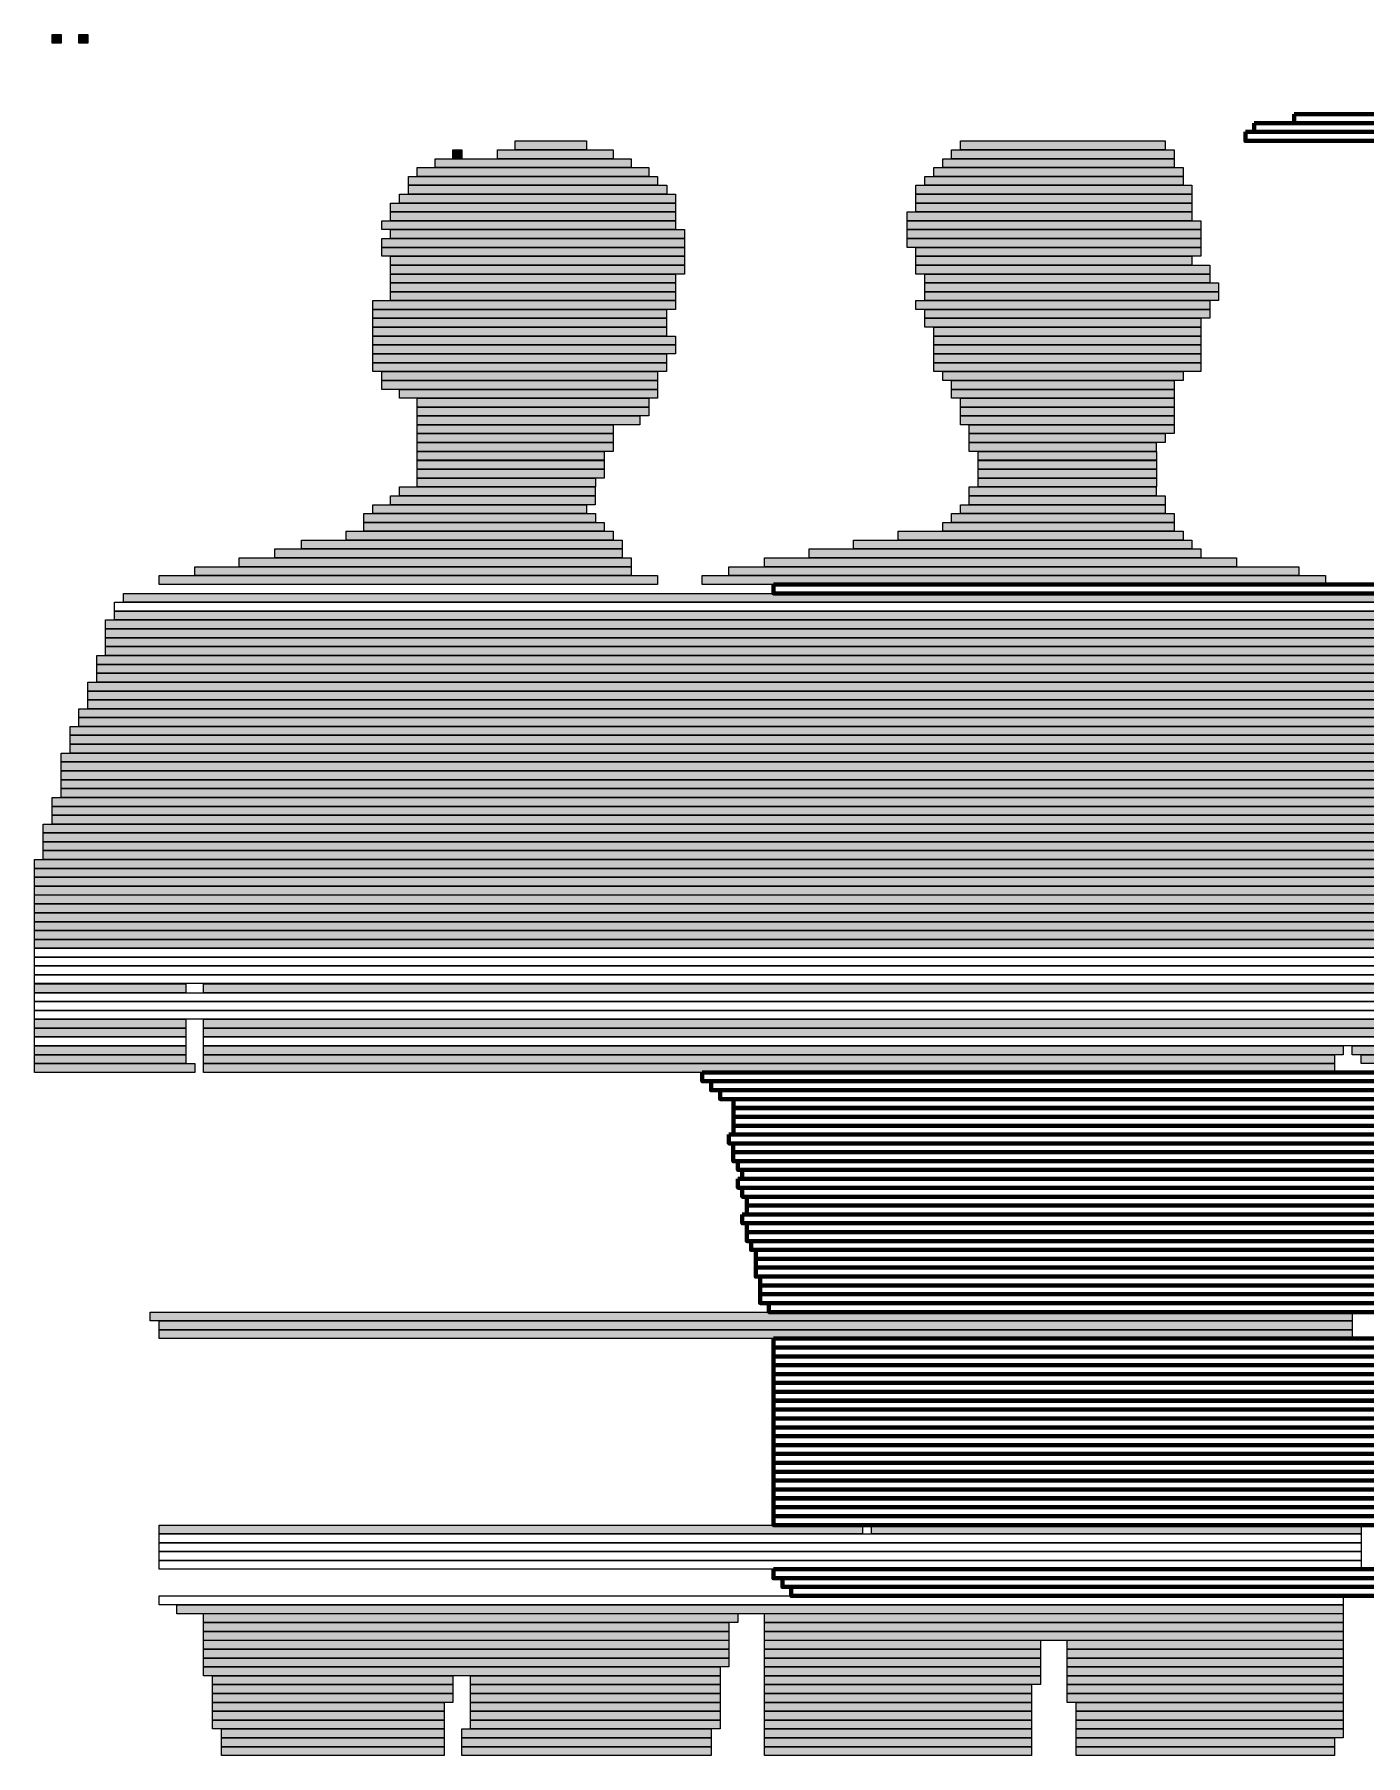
# Model space of a CAD drawing. Header units: millimetres. Extents: x 2 to 42044, y 4087 to 28530.
# Drawn here: x 5703 to 6645, y 8933 to 10150 of the extents above; entities that cross this region are included whole.
import ezdxf

# ---------------------------------------------------------------- set-up
doc = ezdxf.new("R2010")
doc.units = ezdxf.units.MM
doc.header["$LTSCALE"] = 50
for name, color, linetype in [('00_Wand_Bestand', 7, 'Continuous'), ('05_Linien_stark', 7, 'Continuous'), ('06_Linien_fein', 3, 'Continuous')]:
    doc.layers.add(name, color=color, linetype=linetype)

msp = doc.modelspace()

# ---------------------------------------------------------------- hatches: boundary and pattern name
at = {"layer": '00_Wand_Bestand'}
for points in [[(5716.1, 10149.7), (5722.4, 10149.7), (5722.4, 10143.5), (5716.1, 10143.5)], [(5735, 10149.7), (5741.3, 10149.7), (5741.3, 10143.5), (5735, 10143.5)], [(6043.4, 10074.5), (6093.8, 10074.5), (6093.8, 10068.2), (6043.4, 10068.2)], [(6358.1, 10074.5), (6502.9, 10074.5), (6502.9, 10068.2), (6358.1, 10068.2)], [(5986.7, 10061.9), (6125.3, 10061.9), (6125.3, 10055.7), (5986.7, 10055.7)], [(5999.3, 10068.2), (6005.6, 10068.2), (6005.6, 10061.9), (5999.3, 10061.9)], [(6030.8, 10068.2), (6112.7, 10068.2), (6112.7, 10061.9), (6030.8, 10061.9)], [(6345.6, 10061.9), (6509.2, 10061.9), (6509.2, 10055.7), (6345.6, 10055.7)], [(6351.9, 10068.2), (6509.2, 10068.2), (6509.2, 10061.9), (6351.9, 10061.9)], [(5967.9, 10049.4), (6144.1, 10049.4), (6144.1, 10043.1), (5967.9, 10043.1)], [(5974.2, 10055.7), (6137.8, 10055.7), (6137.8, 10049.4), (5974.2, 10049.4)], [(6333, 10049.4), (6515.5, 10049.4), (6515.5, 10043.1), (6333, 10043.1)], [(6339.3, 10055.7), (6515.5, 10055.7), (6515.5, 10049.4), (6339.3, 10049.4)], [(5961.6, 10036.9), (6156.7, 10036.9), (6156.7, 10030.6), (5961.6, 10030.6)], [(5967.9, 10043.1), (6150.5, 10043.1), (6150.5, 10036.9), (5967.9, 10036.9)], [(6326.7, 10043.1), (6521.8, 10043.1), (6521.8, 10036.9), (6326.7, 10036.9)], [(6326.7, 10036.9), (6521.8, 10036.9), (6521.8, 10030.6), (6326.7, 10030.6)], [(5955.3, 10030.6), (6156.7, 10030.6), (6156.7, 10024.3), (5955.3, 10024.3)], [(5955.3, 10024.3), (6156.7, 10024.3), (6156.7, 10018), (5955.3, 10018)], [(6320.4, 10024.3), (6521.8, 10024.3), (6521.8, 10018), (6320.4, 10018)], [(6326.7, 10030.6), (6521.8, 10030.6), (6521.8, 10024.3), (6326.7, 10024.3)], [(5949, 10018), (6156.7, 10018), (6156.7, 10011.8), (5949, 10011.8)], [(5955.3, 10011.8), (6163, 10011.8), (6163, 10005.5), (5955.3, 10005.5)], [(6320.4, 10018), (6528.1, 10018), (6528.1, 10011.8), (6320.4, 10011.8)], [(6320.4, 10011.8), (6528.1, 10011.8), (6528.1, 10005.5), (6320.4, 10005.5)], [(5949, 10005.5), (6163, 10005.5), (6163, 9999.2), (5949, 9999.2)], [(5949, 9999.2), (6163, 9999.2), (6163, 9993), (5949, 9993)], [(6320.4, 10005.5), (6528.1, 10005.5), (6528.1, 9999.2), (6320.4, 9999.2)], [(6326.7, 9999.2), (6528.1, 9999.2), (6528.1, 9993), (6326.7, 9993)], [(5955.3, 9993), (6163, 9993), (6163, 9986.7), (5955.3, 9986.7)], [(5955.3, 9986.7), (6163, 9986.7), (6163, 9980.4), (5955.3, 9980.4)], [(6326.7, 9993), (6521.8, 9993), (6521.8, 9986.7), (6326.7, 9986.7)], [(6326.7, 9986.7), (6534.4, 9986.7), (6534.4, 9980.4), (6326.7, 9980.4)], [(5955.3, 9980.4), (6156.7, 9980.4), (6156.7, 9974.2), (5955.3, 9974.2)], [(6333, 9980.4), (6534.4, 9980.4), (6534.4, 9974.2), (6333, 9974.2)], [(5955.3, 9974.2), (6156.7, 9974.2), (6156.7, 9967.9), (5955.3, 9967.9)], [(5955.3, 9967.9), (6156.7, 9967.9), (6156.7, 9961.6), (5955.3, 9961.6)], [(6333, 9974.2), (6540.7, 9974.2), (6540.7, 9967.9), (6333, 9967.9)], [(6333, 9967.9), (6540.7, 9967.9), (6540.7, 9961.6), (6333, 9961.6)], [(5942.7, 9961.6), (6156.7, 9961.6), (6156.7, 9955.4), (5942.7, 9955.4)], [(5942.7, 9955.4), (6150.4, 9955.4), (6150.4, 9949.1), (5942.7, 9949.1)], [(6326.7, 9961.6), (6534.4, 9961.6), (6534.4, 9955.4), (6326.7, 9955.4)], [(6333, 9955.4), (6534.4, 9955.4), (6534.4, 9949.1), (6333, 9949.1)], [(5942.7, 9949.1), (6150.4, 9949.1), (6150.4, 9942.8), (5942.7, 9942.8)], [(5942.7, 9942.8), (6150.4, 9942.8), (6150.4, 9936.5), (5942.7, 9936.5)], [(6333, 9949.1), (6528.1, 9949.1), (6528.1, 9942.8), (6333, 9942.8)], [(6339.3, 9942.8), (6528.1, 9942.8), (6528.1, 9936.5), (6339.3, 9936.5)], [(5942.7, 9936.5), (6156.7, 9936.5), (6156.7, 9930.3), (5942.7, 9930.3)], [(5942.7, 9930.3), (6156.7, 9930.3), (6156.7, 9924), (5942.7, 9924)], [(6339.3, 9936.5), (6528.1, 9936.5), (6528.1, 9930.3), (6339.3, 9930.3)], [(6339.3, 9930.3), (6528.1, 9930.3), (6528.1, 9924), (6339.3, 9924)], [(5942.7, 9924), (6150.4, 9924), (6150.4, 9917.7), (5942.7, 9917.7)], [(5942.7, 9917.7), (6150.4, 9917.7), (6150.4, 9911.5), (5942.7, 9911.5)], [(6339.3, 9924), (6528.1, 9924), (6528.1, 9917.7), (6339.3, 9917.7)], [(6339.3, 9917.7), (6528.1, 9917.7), (6528.1, 9911.5), (6339.3, 9911.5)], [(5949, 9911.5), (6144.1, 9911.5), (6144.1, 9905.2), (5949, 9905.2)], [(5949, 9905.2), (6144.1, 9905.2), (6144.1, 9898.9), (5949, 9898.9)], [(6345.6, 9911.5), (6515.5, 9911.5), (6515.5, 9905.2), (6345.6, 9905.2)], [(6351.9, 9905.2), (6509.2, 9905.2), (6509.2, 9898.9), (6351.9, 9898.9)], [(5961.6, 9898.9), (6144.1, 9898.9), (6144.1, 9892.7), (5961.6, 9892.7)], [(5974.2, 9892.6), (6137.8, 9892.6), (6137.8, 9886.3), (5974.2, 9886.3)], [(6351.9, 9898.9), (6509.2, 9898.9), (6509.2, 9892.7), (6351.9, 9892.7)], [(6358.1, 9892.6), (6509.2, 9892.6), (6509.2, 9886.3), (6358.1, 9886.3)], [(5974.2, 9886.4), (6137.8, 9886.4), (6137.8, 9880.1), (5974.2, 9880.1)], [(5974.2, 9880.1), (6131.6, 9880.1), (6131.6, 9873.8), (5974.2, 9873.8)], [(6358.1, 9886.4), (6509.2, 9886.4), (6509.2, 9880.1), (6358.1, 9880.1)], [(6358.1, 9880.1), (6509.2, 9880.1), (6509.2, 9873.8), (6358.1, 9873.8)], [(5974.2, 9873.8), (6112.7, 9873.8), (6112.7, 9867.6), (5974.2, 9867.6)], [(5974.2, 9867.6), (6112.7, 9867.6), (6112.7, 9861.3), (5974.2, 9861.3)], [(6364.4, 9873.8), (6509.2, 9873.8), (6509.2, 9867.6), (6364.4, 9867.6)], [(6364.4, 9867.6), (6502.9, 9867.6), (6502.9, 9861.3), (6364.4, 9861.3)], [(5974.2, 9861.3), (6112.7, 9861.3), (6112.7, 9855), (5974.2, 9855)], [(5974.2, 9855), (6106.4, 9855), (6106.4, 9848.8), (5974.2, 9848.8)], [(6364.4, 9861.3), (6496.6, 9861.3), (6496.6, 9855), (6364.4, 9855)], [(6370.7, 9855), (6496.7, 9855), (6496.7, 9848.8), (6370.7, 9848.8)], [(5974.2, 9848.7), (6106.4, 9848.7), (6106.4, 9842.5), (5974.2, 9842.5)], [(5974.2, 9842.5), (6106.4, 9842.5), (6106.4, 9836.2), (5974.2, 9836.2)], [(6370.7, 9848.7), (6496.7, 9848.7), (6496.7, 9842.5), (6370.7, 9842.5)], [(6370.7, 9842.5), (6496.7, 9842.5), (6496.7, 9836.2), (6370.7, 9836.2)], [(5961.6, 9829.9), (6100, 9829.9), (6100, 9823.7), (5961.6, 9823.7)], [(5974.2, 9836.2), (6100.1, 9836.2), (6100.1, 9829.9), (5974.2, 9829.9)], [(6364.4, 9829.9), (6496.6, 9829.9), (6496.6, 9823.7), (6364.4, 9823.7)], [(6370.7, 9836.2), (6496.7, 9836.2), (6496.7, 9829.9), (6370.7, 9829.9)], [(5942.7, 9817.4), (6093.8, 9817.4), (6093.8, 9811.1), (5942.7, 9811.1)], [(5955.3, 9823.7), (6100, 9823.7), (6100, 9817.4), (5955.3, 9817.4)], [(6358.1, 9817.4), (6502.9, 9817.4), (6502.9, 9811.1), (6358.1, 9811.1)], [(6364.4, 9823.7), (6502.9, 9823.7), (6502.9, 9817.4), (6364.4, 9817.4)], [(5936.4, 9811.1), (6100.1, 9811.1), (6100.1, 9804.9), (5936.4, 9804.9)], [(5936.4, 9804.9), (6106.4, 9804.9), (6106.4, 9798.6), (5936.4, 9798.6)], [(6345.6, 9804.9), (6509.2, 9804.9), (6509.2, 9798.6), (6345.6, 9798.6)], [(6351.9, 9811.1), (6509.2, 9811.1), (6509.2, 9804.9), (6351.9, 9804.9)], [(5892.3, 9792.3), (6119, 9792.3), (6119, 9786.1), (5892.3, 9786.1)], [(5923.8, 9798.6), (6112.6, 9798.6), (6112.6, 9792.3), (5923.8, 9792.3)], [(6282.6, 9792.3), (6521.8, 9792.3), (6521.8, 9786.1), (6282.6, 9786.1)], [(6314.1, 9798.6), (6515.5, 9798.6), (6515.5, 9792.3), (6314.1, 9792.3)], [(5848.3, 9779.8), (6125.3, 9779.8), (6125.3, 9773.5), (5848.3, 9773.5)], [(5873.4, 9786.1), (6118.9, 9786.1), (6118.9, 9779.8), (5873.4, 9779.8)], [(6219.7, 9779.8), (6553.3, 9779.8), (6553.3, 9773.5), (6219.7, 9773.5)], [(6251.2, 9786.1), (6528.1, 9786.1), (6528.1, 9779.8), (6251.2, 9779.8)], [(5816.8, 9773.5), (6125.3, 9773.5), (6125.3, 9767.3), (5816.8, 9767.3)], [(6194.5, 9773.5), (6597.3, 9773.5), (6597.3, 9767.3), (6194.5, 9767.3)], [(5791.6, 9767.3), (6144.1, 9767.3), (6144.1, 9761), (5791.6, 9761)], [(6175.6, 9767.3), (6616.2, 9767.3), (6616.2, 9761), (6175.6, 9761)], [(5766.5, 9754.7), (7189.1, 9754.7), (7189.1, 9748.4), (5766.5, 9748.4)], [(5753.8, 9735.9), (7195.4, 9735.9), (7195.4, 9729.6), (5753.8, 9729.6)], [(5760.1, 9742.2), (7195.4, 9742.2), (7195.4, 9735.9), (5760.1, 9735.9)], [(5753.8, 9729.6), (7195.4, 9729.6), (7195.4, 9723.4), (5753.8, 9723.4)], [(5753.8, 9723.4), (7201.6, 9723.4), (7201.6, 9717.1), (5753.8, 9717.1)], [(5747.6, 9710.8), (7201.7, 9710.8), (7201.7, 9704.5), (5747.6, 9704.5)], [(5753.8, 9717.1), (7201.6, 9717.1), (7201.6, 9710.8), (5753.8, 9710.8)], [(5747.6, 9704.5), (7201.7, 9704.5), (7201.7, 9698.3), (5747.6, 9698.3)], [(5747.6, 9698.3), (7201.7, 9698.3), (7201.7, 9692), (5747.6, 9692)], [(5741.2, 9692), (7201.7, 9692), (7201.7, 9685.7), (5741.2, 9685.7)], [(5741.2, 9685.7), (7201.7, 9685.7), (7201.7, 9679.5), (5741.2, 9679.5)], [(5735, 9673.2), (7208, 9673.2), (7208, 9667), (5735, 9667)], [(5741.2, 9679.5), (7208, 9679.5), (7208, 9673.2), (5741.2, 9673.2)], [(5728.7, 9660.6), (7214.3, 9660.6), (7214.3, 9654.4), (5728.7, 9654.4)], [(5735, 9666.9), (7214.3, 9666.9), (7214.3, 9660.6), (5735, 9660.6)], [(5728.7, 9654.4), (7214.3, 9654.4), (7214.3, 9648.1), (5728.7, 9648.1)], [(5728.7, 9648.1), (7214.3, 9648.1), (7214.3, 9641.8), (5728.7, 9641.8)], [(5722.4, 9641.8), (7214.2, 9641.8), (7214.2, 9635.6), (5722.4, 9635.6)], [(5722.4, 9635.6), (7214.2, 9635.6), (7214.2, 9629.3), (5722.4, 9629.3)], [(5722.4, 9629.3), (7214.2, 9629.3), (7214.2, 9623), (5722.4, 9623)], [(5722.4, 9623), (7214.2, 9623), (7214.2, 9616.8), (5722.4, 9616.8)], [(5716.1, 9610.5), (7220.5, 9610.5), (7220.5, 9604.2), (5716.1, 9604.2)], [(5722.4, 9616.8), (7214.2, 9616.8), (7214.2, 9610.5), (5722.4, 9610.5)], [(5716.1, 9604.2), (7220.5, 9604.2), (7220.5, 9598), (5716.1, 9598)], [(5716.1, 9598), (7220.5, 9598), (7220.5, 9591.7), (5716.1, 9591.7)], [(5709.8, 9591.7), (7226.8, 9591.7), (7226.8, 9585.4), (5709.8, 9585.4)], [(5709.8, 9585.4), (7226.8, 9585.4), (7226.8, 9579.2), (5709.8, 9579.2)], [(5709.8, 9579.2), (7226.8, 9579.2), (7226.8, 9572.9), (5709.8, 9572.9)], [(5703.5, 9566.6), (7233.2, 9566.6), (7233.2, 9560.3), (5703.5, 9560.3)], [(5709.8, 9572.9), (7233.1, 9572.9), (7233.1, 9566.6), (5709.8, 9566.6)], [(5703.5, 9560.3), (7233.2, 9560.3), (7233.2, 9554.1), (5703.5, 9554.1)], [(5703.5, 9554.1), (7239.4, 9554.1), (7239.4, 9547.8), (5703.5, 9547.8)], [(5703.5, 9547.8), (7239.4, 9547.8), (7239.4, 9541.5), (5703.5, 9541.5)], [(5703.5, 9541.6), (7239.4, 9541.6), (7239.4, 9535.3), (5703.5, 9535.3)], [(5703.5, 9535.3), (7245.7, 9535.3), (7245.7, 9529), (5703.5, 9529)], [(5703.5, 9529), (7239.4, 9529), (7239.4, 9522.7), (5703.5, 9522.7)], [(5703.5, 9522.7), (7239.4, 9522.7), (7239.4, 9516.4), (5703.5, 9516.4)], [(5703.5, 9516.4), (7239.4, 9516.4), (7239.4, 9510.2), (5703.5, 9510.2)], [(5703.5, 9510.2), (7239.4, 9510.2), (7239.4, 9503.9), (5703.5, 9503.9)], [(5703.5, 9478.8), (5810.5, 9478.8), (5810.5, 9472.5), (5703.5, 9472.5)], [(5823.1, 9478.8), (7101, 9478.8), (7101, 9472.5), (5823.1, 9472.5)], [(5703.5, 9453.7), (5810.5, 9453.7), (5810.5, 9447.5), (5703.5, 9447.5)], [(5823.1, 9453.7), (7094.7, 9453.7), (7094.7, 9447.5), (5823.1, 9447.5)], [(5703.5, 9447.5), (5810.5, 9447.5), (5810.5, 9441.2), (5703.5, 9441.2)], [(5823.1, 9447.5), (7094.7, 9447.5), (7094.7, 9441.2), (5823.1, 9441.2)], [(5703.5, 9434.9), (5810.5, 9434.9), (5810.5, 9428.7), (5703.5, 9428.7)], [(5703.5, 9428.7), (5810.5, 9428.7), (5810.5, 9422.4), (5703.5, 9422.4)], [(5823.1, 9434.9), (6628.8, 9434.9), (6628.8, 9428.7), (5823.1, 9428.7)], [(5823.1, 9428.7), (6622.6, 9428.7), (6622.6, 9422.4), (5823.1, 9422.4)], [(6635.1, 9434.9), (7239.4, 9434.9), (7239.4, 9428.7), (6635.1, 9428.7)], [(6641.4, 9428.7), (7233.1, 9428.7), (7233.1, 9422.4), (6641.4, 9422.4)], [(5703.5, 9422.4), (5816.8, 9422.4), (5816.8, 9416.1), (5703.5, 9416.1)], [(5823.1, 9422.4), (6622.6, 9422.4), (6622.6, 9416.1), (5823.1, 9416.1)], [(5785.3, 9246.8), (6635.1, 9246.8), (6635.1, 9240.6), (5785.3, 9240.6)], [(5791.6, 9240.6), (6635.1, 9240.6), (6635.1, 9234.3), (5791.6, 9234.3)], [(5791.6, 9234.3), (6635.1, 9234.3), (6635.1, 9228), (5791.6, 9228)], [(5791.6, 9096.3), (6288.9, 9096.3), (6288.9, 9090.1), (5791.6, 9090.1)], [(6295.2, 9096.3), (6641.4, 9096.3), (6641.4, 9090.1), (6295.2, 9090.1)], [(5804.2, 9039.9), (6628.8, 9039.9), (6628.8, 9033.6), (5804.2, 9033.6)], [(5823.1, 9033.7), (6200.8, 9033.7), (6200.8, 9027.4), (5823.1, 9027.4)], [(5823.1, 9027.4), (6194.5, 9027.4), (6194.5, 9021.1), (5823.1, 9021.1)], [(6219.7, 9033.7), (6628.8, 9033.7), (6628.8, 9027.4), (6219.7, 9027.4)], [(6219.7, 9027.4), (6628.8, 9027.4), (6628.8, 9021.1), (6219.7, 9021.1)], [(5823.1, 9021.1), (6194.5, 9021.1), (6194.5, 9014.8), (5823.1, 9014.8)], [(5823.1, 9014.9), (6194.5, 9014.9), (6194.5, 9008.6), (5823.1, 9008.6)], [(6219.7, 9021.1), (6628.8, 9021.1), (6628.8, 9014.8), (6219.7, 9014.8)], [(6219.7, 9014.9), (6414.8, 9014.9), (6414.8, 9008.6), (6219.7, 9008.6)], [(6433.7, 9014.9), (6628.8, 9014.9), (6628.8, 9008.6), (6433.7, 9008.6)], [(5823.1, 9008.6), (6194.5, 9008.6), (6194.5, 9002.3), (5823.1, 9002.3)], [(5823.1, 9002.3), (6194.5, 9002.3), (6194.5, 8996), (5823.1, 8996)], [(6219.7, 9008.6), (6414.8, 9008.6), (6414.8, 9002.3), (6219.7, 9002.3)], [(6219.7, 9002.3), (6414.8, 9002.3), (6414.8, 8996), (6219.7, 8996)], [(6433.7, 9008.6), (6628.8, 9008.6), (6628.8, 9002.3), (6433.7, 9002.3)], [(6433.7, 9002.3), (6628.8, 9002.3), (6628.8, 8996), (6433.7, 8996)], [(5823.1, 8996.1), (6188.2, 8996.1), (6188.2, 8989.8), (5823.1, 8989.8)], [(5829.4, 8989.8), (5999.3, 8989.8), (5999.3, 8983.5), (5829.4, 8983.5)], [(6011.9, 8989.8), (6188.2, 8989.8), (6188.2, 8983.5), (6011.9, 8983.5)], [(6219.7, 8996.1), (6414.8, 8996.1), (6414.8, 8989.8), (6219.7, 8989.8)], [(6219.7, 8989.8), (6414.8, 8989.8), (6414.8, 8983.5), (6219.7, 8983.5)], [(6433.7, 8996.1), (6628.8, 8996.1), (6628.8, 8989.8), (6433.7, 8989.8)], [(6433.7, 8989.8), (6628.8, 8989.8), (6628.8, 8983.5), (6433.7, 8983.5)], [(5829.4, 8983.5), (5999.3, 8983.5), (5999.3, 8977.2), (5829.4, 8977.2)], [(5829.4, 8977.2), (5999.3, 8977.2), (5999.3, 8970.9), (5829.4, 8970.9)], [(6011.9, 8983.5), (6188.2, 8983.5), (6188.2, 8977.2), (6011.9, 8977.2)], [(6011.9, 8977.2), (6188.2, 8977.2), (6188.2, 8970.9), (6011.9, 8970.9)], [(6219.7, 8983.5), (6408.5, 8983.5), (6408.5, 8977.2), (6219.7, 8977.2)], [(6219.7, 8977.2), (6408.5, 8977.2), (6408.5, 8970.9), (6219.7, 8970.9)], [(6433.7, 8983.5), (6628.8, 8983.5), (6628.8, 8977.2), (6433.7, 8977.2)], [(6433.7, 8977.2), (6628.8, 8977.2), (6628.8, 8970.9), (6433.7, 8970.9)], [(5829.4, 8970.9), (5993.1, 8970.9), (5993.1, 8964.7), (5829.4, 8964.7)], [(6011.9, 8970.9), (6188.2, 8970.9), (6188.2, 8964.7), (6011.9, 8964.7)], [(6219.7, 8970.9), (6408.5, 8970.9), (6408.5, 8964.7), (6219.7, 8964.7)], [(6440, 8970.9), (6628.8, 8970.9), (6628.8, 8964.7), (6440, 8964.7)], [(5829.4, 8964.7), (5993.1, 8964.7), (5993.1, 8958.4), (5829.4, 8958.4)], [(5829.4, 8958.4), (5993.1, 8958.4), (5993.1, 8952.2), (5829.4, 8952.2)], [(6011.9, 8964.7), (6188.2, 8964.7), (6188.2, 8958.4), (6011.9, 8958.4)], [(6011.9, 8958.4), (6188.2, 8958.4), (6188.2, 8952.2), (6011.9, 8952.2)], [(6219.7, 8964.7), (6408.5, 8964.7), (6408.5, 8958.4), (6219.7, 8958.4)], [(6219.7, 8958.4), (6408.5, 8958.4), (6408.5, 8952.2), (6219.7, 8952.2)], [(6440, 8964.7), (6628.8, 8964.7), (6628.8, 8958.4), (6440, 8958.4)], [(6440, 8958.4), (6628.8, 8958.4), (6628.8, 8952.2), (6440, 8952.2)], [(5835.7, 8952.2), (5993.1, 8952.2), (5993.1, 8945.9), (5835.7, 8945.9)], [(5835.7, 8945.9), (5993.1, 8945.9), (5993.1, 8939.6), (5835.7, 8939.6)], [(6005.6, 8952.2), (6181.9, 8952.2), (6181.9, 8945.9), (6005.6, 8945.9)], [(6005.6, 8945.9), (6181.9, 8945.9), (6181.9, 8939.6), (6005.6, 8939.6)], [(6219.7, 8952.2), (6408.5, 8952.2), (6408.5, 8945.9), (6219.7, 8945.9)], [(6219.7, 8945.9), (6408.5, 8945.9), (6408.5, 8939.6), (6219.7, 8939.6)], [(6440, 8952.2), (6628.8, 8952.2), (6628.8, 8945.9), (6440, 8945.9)], [(6440, 8945.9), (6622.5, 8945.9), (6622.5, 8939.6), (6440, 8939.6)], [(5835.7, 8939.6), (5993.1, 8939.6), (5993.1, 8933.4), (5835.7, 8933.4)], [(6005.6, 8939.6), (6181.9, 8939.6), (6181.9, 8933.4), (6005.6, 8933.4)], [(6219.7, 8939.6), (6408.5, 8939.6), (6408.5, 8933.4), (6219.7, 8933.4)], [(6440, 8939.6), (6622.5, 8939.6), (6622.5, 8933.4), (6440, 8933.4)]]:
    msp.add_hatch(color=7, dxfattribs=at).paths.add_polyline_path(points)

# ---------------------------------------------------------------- linework, layer by layer
for points in [[(5716.1, 10149.7), (5722.4, 10149.7), (5722.4, 10143.5), (5716.1, 10143.5)], [(5735, 10149.7), (5741.3, 10149.7), (5741.3, 10143.5), (5735, 10143.5)], [(6043.4, 10074.5), (6093.8, 10074.5), (6093.8, 10068.2), (6043.4, 10068.2)], [(6358.1, 10074.5), (6502.9, 10074.5), (6502.9, 10068.2), (6358.1, 10068.2)], [(5986.7, 10061.9), (6125.3, 10061.9), (6125.3, 10055.7), (5986.7, 10055.7)], [(5999.3, 10068.2), (6005.6, 10068.2), (6005.6, 10061.9), (5999.3, 10061.9)], [(6030.8, 10068.2), (6112.7, 10068.2), (6112.7, 10061.9), (6030.8, 10061.9)], [(6345.6, 10061.9), (6509.2, 10061.9), (6509.2, 10055.7), (6345.6, 10055.7)], [(6351.9, 10068.2), (6509.2, 10068.2), (6509.2, 10061.9), (6351.9, 10061.9)], [(5967.9, 10049.4), (6144.1, 10049.4), (6144.1, 10043.1), (5967.9, 10043.1)], [(5974.2, 10055.7), (6137.8, 10055.7), (6137.8, 10049.4), (5974.2, 10049.4)], [(6333, 10049.4), (6515.5, 10049.4), (6515.5, 10043.1), (6333, 10043.1)], [(6339.3, 10055.7), (6515.5, 10055.7), (6515.5, 10049.4), (6339.3, 10049.4)], [(5961.6, 10036.9), (6156.7, 10036.9), (6156.7, 10030.6), (5961.6, 10030.6)], [(5967.9, 10043.1), (6150.5, 10043.1), (6150.5, 10036.9), (5967.9, 10036.9)], [(6326.7, 10043.1), (6521.8, 10043.1), (6521.8, 10036.9), (6326.7, 10036.9)], [(6326.7, 10036.9), (6521.8, 10036.9), (6521.8, 10030.6), (6326.7, 10030.6)], [(5955.3, 10030.6), (6156.7, 10030.6), (6156.7, 10024.3), (5955.3, 10024.3)], [(5955.3, 10024.3), (6156.7, 10024.3), (6156.7, 10018), (5955.3, 10018)], [(6320.4, 10024.3), (6521.8, 10024.3), (6521.8, 10018), (6320.4, 10018)], [(6326.7, 10030.6), (6521.8, 10030.6), (6521.8, 10024.3), (6326.7, 10024.3)], [(5949, 10018), (6156.7, 10018), (6156.7, 10011.8), (5949, 10011.8)], [(5955.3, 10011.8), (6163, 10011.8), (6163, 10005.5), (5955.3, 10005.5)], [(6320.4, 10018), (6528.1, 10018), (6528.1, 10011.8), (6320.4, 10011.8)], [(6320.4, 10011.8), (6528.1, 10011.8), (6528.1, 10005.5), (6320.4, 10005.5)], [(5949, 10005.5), (6163, 10005.5), (6163, 9999.2), (5949, 9999.2)], [(5949, 9999.2), (6163, 9999.2), (6163, 9993), (5949, 9993)], [(6320.4, 10005.5), (6528.1, 10005.5), (6528.1, 9999.2), (6320.4, 9999.2)], [(6326.7, 9999.2), (6528.1, 9999.2), (6528.1, 9993), (6326.7, 9993)], [(5955.3, 9993), (6163, 9993), (6163, 9986.7), (5955.3, 9986.7)], [(5955.3, 9986.7), (6163, 9986.7), (6163, 9980.4), (5955.3, 9980.4)], [(6326.7, 9993), (6521.8, 9993), (6521.8, 9986.7), (6326.7, 9986.7)], [(6326.7, 9986.7), (6534.4, 9986.7), (6534.4, 9980.4), (6326.7, 9980.4)], [(5955.3, 9980.4), (6156.7, 9980.4), (6156.7, 9974.2), (5955.3, 9974.2)], [(6333, 9980.4), (6534.4, 9980.4), (6534.4, 9974.2), (6333, 9974.2)], [(5955.3, 9974.2), (6156.7, 9974.2), (6156.7, 9967.9), (5955.3, 9967.9)], [(5955.3, 9967.9), (6156.7, 9967.9), (6156.7, 9961.6), (5955.3, 9961.6)], [(6333, 9974.2), (6540.7, 9974.2), (6540.7, 9967.9), (6333, 9967.9)], [(6333, 9967.9), (6540.7, 9967.9), (6540.7, 9961.6), (6333, 9961.6)], [(5942.7, 9961.6), (6156.7, 9961.6), (6156.7, 9955.4), (5942.7, 9955.4)], [(5942.7, 9955.4), (6150.4, 9955.4), (6150.4, 9949.1), (5942.7, 9949.1)], [(6326.7, 9961.6), (6534.4, 9961.6), (6534.4, 9955.4), (6326.7, 9955.4)], [(6333, 9955.4), (6534.4, 9955.4), (6534.4, 9949.1), (6333, 9949.1)], [(5942.7, 9949.1), (6150.4, 9949.1), (6150.4, 9942.8), (5942.7, 9942.8)], [(5942.7, 9942.8), (6150.4, 9942.8), (6150.4, 9936.5), (5942.7, 9936.5)], [(6333, 9949.1), (6528.1, 9949.1), (6528.1, 9942.8), (6333, 9942.8)], [(6339.3, 9942.8), (6528.1, 9942.8), (6528.1, 9936.5), (6339.3, 9936.5)], [(5942.7, 9936.5), (6156.7, 9936.5), (6156.7, 9930.3), (5942.7, 9930.3)], [(5942.7, 9930.3), (6156.7, 9930.3), (6156.7, 9924), (5942.7, 9924)], [(6339.3, 9936.5), (6528.1, 9936.5), (6528.1, 9930.3), (6339.3, 9930.3)], [(6339.3, 9930.3), (6528.1, 9930.3), (6528.1, 9924), (6339.3, 9924)], [(5942.7, 9924), (6150.4, 9924), (6150.4, 9917.7), (5942.7, 9917.7)], [(5942.7, 9917.7), (6150.4, 9917.7), (6150.4, 9911.5), (5942.7, 9911.5)], [(6339.3, 9924), (6528.1, 9924), (6528.1, 9917.7), (6339.3, 9917.7)], [(6339.3, 9917.7), (6528.1, 9917.7), (6528.1, 9911.5), (6339.3, 9911.5)], [(5949, 9911.5), (6144.1, 9911.5), (6144.1, 9905.2), (5949, 9905.2)], [(5949, 9905.2), (6144.1, 9905.2), (6144.1, 9898.9), (5949, 9898.9)], [(6345.6, 9911.5), (6515.5, 9911.5), (6515.5, 9905.2), (6345.6, 9905.2)], [(6351.9, 9905.2), (6509.2, 9905.2), (6509.2, 9898.9), (6351.9, 9898.9)], [(5961.6, 9898.9), (6144.1, 9898.9), (6144.1, 9892.7), (5961.6, 9892.7)], [(5974.2, 9892.6), (6137.8, 9892.6), (6137.8, 9886.3), (5974.2, 9886.3)], [(6351.9, 9898.9), (6509.2, 9898.9), (6509.2, 9892.7), (6351.9, 9892.7)], [(6358.1, 9892.6), (6509.2, 9892.6), (6509.2, 9886.3), (6358.1, 9886.3)], [(5974.2, 9886.4), (6137.8, 9886.4), (6137.8, 9880.1), (5974.2, 9880.1)], [(5974.2, 9880.1), (6131.6, 9880.1), (6131.6, 9873.8), (5974.2, 9873.8)], [(6358.1, 9886.4), (6509.2, 9886.4), (6509.2, 9880.1), (6358.1, 9880.1)], [(6358.1, 9880.1), (6509.2, 9880.1), (6509.2, 9873.8), (6358.1, 9873.8)], [(5974.2, 9873.8), (6112.7, 9873.8), (6112.7, 9867.6), (5974.2, 9867.6)], [(5974.2, 9867.6), (6112.7, 9867.6), (6112.7, 9861.3), (5974.2, 9861.3)], [(6364.4, 9873.8), (6509.2, 9873.8), (6509.2, 9867.6), (6364.4, 9867.6)], [(6364.4, 9867.6), (6502.9, 9867.6), (6502.9, 9861.3), (6364.4, 9861.3)], [(5974.2, 9861.3), (6112.7, 9861.3), (6112.7, 9855), (5974.2, 9855)], [(5974.2, 9855), (6106.4, 9855), (6106.4, 9848.8), (5974.2, 9848.8)], [(6364.4, 9861.3), (6496.6, 9861.3), (6496.6, 9855), (6364.4, 9855)], [(6370.7, 9855), (6496.7, 9855), (6496.7, 9848.8), (6370.7, 9848.8)], [(5974.2, 9848.7), (6106.4, 9848.7), (6106.4, 9842.5), (5974.2, 9842.5)], [(5974.2, 9842.5), (6106.4, 9842.5), (6106.4, 9836.2), (5974.2, 9836.2)], [(6370.7, 9848.7), (6496.7, 9848.7), (6496.7, 9842.5), (6370.7, 9842.5)], [(6370.7, 9842.5), (6496.7, 9842.5), (6496.7, 9836.2), (6370.7, 9836.2)], [(5961.6, 9829.9), (6100, 9829.9), (6100, 9823.7), (5961.6, 9823.7)], [(5974.2, 9836.2), (6100.1, 9836.2), (6100.1, 9829.9), (5974.2, 9829.9)], [(6364.4, 9829.9), (6496.6, 9829.9), (6496.6, 9823.7), (6364.4, 9823.7)], [(6370.7, 9836.2), (6496.7, 9836.2), (6496.7, 9829.9), (6370.7, 9829.9)], [(5942.7, 9817.4), (6093.8, 9817.4), (6093.8, 9811.1), (5942.7, 9811.1)], [(5955.3, 9823.7), (6100, 9823.7), (6100, 9817.4), (5955.3, 9817.4)], [(6358.1, 9817.4), (6502.9, 9817.4), (6502.9, 9811.1), (6358.1, 9811.1)], [(6364.4, 9823.7), (6502.9, 9823.7), (6502.9, 9817.4), (6364.4, 9817.4)], [(5936.4, 9811.1), (6100.1, 9811.1), (6100.1, 9804.9), (5936.4, 9804.9)], [(5936.4, 9804.9), (6106.4, 9804.9), (6106.4, 9798.6), (5936.4, 9798.6)], [(6345.6, 9804.9), (6509.2, 9804.9), (6509.2, 9798.6), (6345.6, 9798.6)], [(6351.9, 9811.1), (6509.2, 9811.1), (6509.2, 9804.9), (6351.9, 9804.9)], [(5892.3, 9792.3), (6119, 9792.3), (6119, 9786.1), (5892.3, 9786.1)], [(5923.8, 9798.6), (6112.6, 9798.6), (6112.6, 9792.3), (5923.8, 9792.3)], [(6282.6, 9792.3), (6521.8, 9792.3), (6521.8, 9786.1), (6282.6, 9786.1)], [(6314.1, 9798.6), (6515.5, 9798.6), (6515.5, 9792.3), (6314.1, 9792.3)], [(5848.3, 9779.8), (6125.3, 9779.8), (6125.3, 9773.5), (5848.3, 9773.5)], [(5873.4, 9786.1), (6118.9, 9786.1), (6118.9, 9779.8), (5873.4, 9779.8)], [(6219.7, 9779.8), (6553.3, 9779.8), (6553.3, 9773.5), (6219.7, 9773.5)], [(6251.2, 9786.1), (6528.1, 9786.1), (6528.1, 9779.8), (6251.2, 9779.8)], [(5816.8, 9773.5), (6125.3, 9773.5), (6125.3, 9767.3), (5816.8, 9767.3)], [(6194.5, 9773.5), (6597.3, 9773.5), (6597.3, 9767.3), (6194.5, 9767.3)], [(5791.6, 9767.3), (6144.1, 9767.3), (6144.1, 9761), (5791.6, 9761)], [(6175.6, 9767.3), (6616.2, 9767.3), (6616.2, 9761), (6175.6, 9761)], [(5766.5, 9754.7), (7189.1, 9754.7), (7189.1, 9748.4), (5766.5, 9748.4)], [(5753.8, 9735.9), (7195.4, 9735.9), (7195.4, 9729.6), (5753.8, 9729.6)], [(5760.1, 9742.2), (7195.4, 9742.2), (7195.4, 9735.9), (5760.1, 9735.9)], [(5753.8, 9729.6), (7195.4, 9729.6), (7195.4, 9723.4), (5753.8, 9723.4)], [(5753.8, 9723.4), (7201.6, 9723.4), (7201.6, 9717.1), (5753.8, 9717.1)], [(5747.6, 9710.8), (7201.7, 9710.8), (7201.7, 9704.5), (5747.6, 9704.5)], [(5753.8, 9717.1), (7201.6, 9717.1), (7201.6, 9710.8), (5753.8, 9710.8)], [(5747.6, 9704.5), (7201.7, 9704.5), (7201.7, 9698.3), (5747.6, 9698.3)], [(5747.6, 9698.3), (7201.7, 9698.3), (7201.7, 9692), (5747.6, 9692)], [(5741.2, 9692), (7201.7, 9692), (7201.7, 9685.7), (5741.2, 9685.7)], [(5741.2, 9685.7), (7201.7, 9685.7), (7201.7, 9679.5), (5741.2, 9679.5)], [(5735, 9673.2), (7208, 9673.2), (7208, 9667), (5735, 9667)], [(5741.2, 9679.5), (7208, 9679.5), (7208, 9673.2), (5741.2, 9673.2)], [(5728.7, 9660.6), (7214.3, 9660.6), (7214.3, 9654.4), (5728.7, 9654.4)], [(5735, 9666.9), (7214.3, 9666.9), (7214.3, 9660.6), (5735, 9660.6)], [(5728.7, 9654.4), (7214.3, 9654.4), (7214.3, 9648.1), (5728.7, 9648.1)], [(5728.7, 9648.1), (7214.3, 9648.1), (7214.3, 9641.8), (5728.7, 9641.8)], [(5722.4, 9641.8), (7214.2, 9641.8), (7214.2, 9635.6), (5722.4, 9635.6)], [(5722.4, 9635.6), (7214.2, 9635.6), (7214.2, 9629.3), (5722.4, 9629.3)], [(5722.4, 9629.3), (7214.2, 9629.3), (7214.2, 9623), (5722.4, 9623)], [(5722.4, 9623), (7214.2, 9623), (7214.2, 9616.8), (5722.4, 9616.8)], [(5716.1, 9610.5), (7220.5, 9610.5), (7220.5, 9604.2), (5716.1, 9604.2)], [(5722.4, 9616.8), (7214.2, 9616.8), (7214.2, 9610.5), (5722.4, 9610.5)], [(5716.1, 9604.2), (7220.5, 9604.2), (7220.5, 9598), (5716.1, 9598)], [(5716.1, 9598), (7220.5, 9598), (7220.5, 9591.7), (5716.1, 9591.7)], [(5709.8, 9591.7), (7226.8, 9591.7), (7226.8, 9585.4), (5709.8, 9585.4)], [(5709.8, 9585.4), (7226.8, 9585.4), (7226.8, 9579.2), (5709.8, 9579.2)], [(5709.8, 9579.2), (7226.8, 9579.2), (7226.8, 9572.9), (5709.8, 9572.9)], [(5703.5, 9566.6), (7233.2, 9566.6), (7233.2, 9560.3), (5703.5, 9560.3)], [(5709.8, 9572.9), (7233.1, 9572.9), (7233.1, 9566.6), (5709.8, 9566.6)], [(5703.5, 9560.3), (7233.2, 9560.3), (7233.2, 9554.1), (5703.5, 9554.1)], [(5703.5, 9554.1), (7239.4, 9554.1), (7239.4, 9547.8), (5703.5, 9547.8)], [(5703.5, 9547.8), (7239.4, 9547.8), (7239.4, 9541.5), (5703.5, 9541.5)], [(5703.5, 9541.6), (7239.4, 9541.6), (7239.4, 9535.3), (5703.5, 9535.3)], [(5703.5, 9535.3), (7245.7, 9535.3), (7245.7, 9529), (5703.5, 9529)], [(5703.5, 9529), (7239.4, 9529), (7239.4, 9522.7), (5703.5, 9522.7)], [(5703.5, 9522.7), (7239.4, 9522.7), (7239.4, 9516.4), (5703.5, 9516.4)], [(5703.5, 9516.4), (7239.4, 9516.4), (7239.4, 9510.2), (5703.5, 9510.2)], [(5703.5, 9510.2), (7239.4, 9510.2), (7239.4, 9503.9), (5703.5, 9503.9)], [(5703.5, 9478.8), (5810.5, 9478.8), (5810.5, 9472.5), (5703.5, 9472.5)], [(5823.1, 9478.8), (7101, 9478.8), (7101, 9472.5), (5823.1, 9472.5)], [(5703.5, 9453.7), (5810.5, 9453.7), (5810.5, 9447.5), (5703.5, 9447.5)], [(5823.1, 9453.7), (7094.7, 9453.7), (7094.7, 9447.5), (5823.1, 9447.5)], [(5703.5, 9447.5), (5810.5, 9447.5), (5810.5, 9441.2), (5703.5, 9441.2)], [(5823.1, 9447.5), (7094.7, 9447.5), (7094.7, 9441.2), (5823.1, 9441.2)], [(5703.5, 9434.9), (5810.5, 9434.9), (5810.5, 9428.7), (5703.5, 9428.7)], [(5703.5, 9428.7), (5810.5, 9428.7), (5810.5, 9422.4), (5703.5, 9422.4)], [(5823.1, 9434.9), (6628.8, 9434.9), (6628.8, 9428.7), (5823.1, 9428.7)], [(5823.1, 9428.7), (6622.6, 9428.7), (6622.6, 9422.4), (5823.1, 9422.4)], [(6635.1, 9434.9), (7239.4, 9434.9), (7239.4, 9428.7), (6635.1, 9428.7)], [(6641.4, 9428.7), (7233.1, 9428.7), (7233.1, 9422.4), (6641.4, 9422.4)], [(5703.5, 9422.4), (5816.8, 9422.4), (5816.8, 9416.1), (5703.5, 9416.1)], [(5823.1, 9422.4), (6622.6, 9422.4), (6622.6, 9416.1), (5823.1, 9416.1)], [(5785.3, 9246.8), (6635.1, 9246.8), (6635.1, 9240.6), (5785.3, 9240.6)], [(5791.6, 9240.6), (6635.1, 9240.6), (6635.1, 9234.3), (5791.6, 9234.3)], [(5791.6, 9234.3), (6635.1, 9234.3), (6635.1, 9228), (5791.6, 9228)], [(5791.6, 9096.3), (6288.9, 9096.3), (6288.9, 9090.1), (5791.6, 9090.1)], [(6295.2, 9096.3), (6641.4, 9096.3), (6641.4, 9090.1), (6295.2, 9090.1)], [(5804.2, 9039.9), (6628.8, 9039.9), (6628.8, 9033.6), (5804.2, 9033.6)], [(5823.1, 9033.7), (6200.8, 9033.7), (6200.8, 9027.4), (5823.1, 9027.4)], [(5823.1, 9027.4), (6194.5, 9027.4), (6194.5, 9021.1), (5823.1, 9021.1)], [(6219.7, 9033.7), (6628.8, 9033.7), (6628.8, 9027.4), (6219.7, 9027.4)], [(6219.7, 9027.4), (6628.8, 9027.4), (6628.8, 9021.1), (6219.7, 9021.1)], [(5823.1, 9021.1), (6194.5, 9021.1), (6194.5, 9014.8), (5823.1, 9014.8)], [(5823.1, 9014.9), (6194.5, 9014.9), (6194.5, 9008.6), (5823.1, 9008.6)], [(6219.7, 9021.1), (6628.8, 9021.1), (6628.8, 9014.8), (6219.7, 9014.8)], [(6219.7, 9014.9), (6414.8, 9014.9), (6414.8, 9008.6), (6219.7, 9008.6)], [(6433.7, 9014.9), (6628.8, 9014.9), (6628.8, 9008.6), (6433.7, 9008.6)], [(5823.1, 9008.6), (6194.5, 9008.6), (6194.5, 9002.3), (5823.1, 9002.3)], [(5823.1, 9002.3), (6194.5, 9002.3), (6194.5, 8996), (5823.1, 8996)], [(6219.7, 9008.6), (6414.8, 9008.6), (6414.8, 9002.3), (6219.7, 9002.3)], [(6219.7, 9002.3), (6414.8, 9002.3), (6414.8, 8996), (6219.7, 8996)], [(6433.7, 9008.6), (6628.8, 9008.6), (6628.8, 9002.3), (6433.7, 9002.3)], [(6433.7, 9002.3), (6628.8, 9002.3), (6628.8, 8996), (6433.7, 8996)], [(5823.1, 8996.1), (6188.2, 8996.1), (6188.2, 8989.8), (5823.1, 8989.8)], [(5829.4, 8989.8), (5999.3, 8989.8), (5999.3, 8983.5), (5829.4, 8983.5)], [(6011.9, 8989.8), (6188.2, 8989.8), (6188.2, 8983.5), (6011.9, 8983.5)], [(6219.7, 8996.1), (6414.8, 8996.1), (6414.8, 8989.8), (6219.7, 8989.8)], [(6219.7, 8989.8), (6414.8, 8989.8), (6414.8, 8983.5), (6219.7, 8983.5)], [(6433.7, 8996.1), (6628.8, 8996.1), (6628.8, 8989.8), (6433.7, 8989.8)], [(6433.7, 8989.8), (6628.8, 8989.8), (6628.8, 8983.5), (6433.7, 8983.5)], [(5829.4, 8983.5), (5999.3, 8983.5), (5999.3, 8977.2), (5829.4, 8977.2)], [(5829.4, 8977.2), (5999.3, 8977.2), (5999.3, 8970.9), (5829.4, 8970.9)], [(6011.9, 8983.5), (6188.2, 8983.5), (6188.2, 8977.2), (6011.9, 8977.2)], [(6011.9, 8977.2), (6188.2, 8977.2), (6188.2, 8970.9), (6011.9, 8970.9)], [(6219.7, 8983.5), (6408.5, 8983.5), (6408.5, 8977.2), (6219.7, 8977.2)], [(6219.7, 8977.2), (6408.5, 8977.2), (6408.5, 8970.9), (6219.7, 8970.9)], [(6433.7, 8983.5), (6628.8, 8983.5), (6628.8, 8977.2), (6433.7, 8977.2)], [(6433.7, 8977.2), (6628.8, 8977.2), (6628.8, 8970.9), (6433.7, 8970.9)], [(5829.4, 8970.9), (5993.1, 8970.9), (5993.1, 8964.7), (5829.4, 8964.7)], [(6011.9, 8970.9), (6188.2, 8970.9), (6188.2, 8964.7), (6011.9, 8964.7)], [(6219.7, 8970.9), (6408.5, 8970.9), (6408.5, 8964.7), (6219.7, 8964.7)], [(6440, 8970.9), (6628.8, 8970.9), (6628.8, 8964.7), (6440, 8964.7)], [(5829.4, 8964.7), (5993.1, 8964.7), (5993.1, 8958.4), (5829.4, 8958.4)], [(5829.4, 8958.4), (5993.1, 8958.4), (5993.1, 8952.2), (5829.4, 8952.2)], [(6011.9, 8964.7), (6188.2, 8964.7), (6188.2, 8958.4), (6011.9, 8958.4)], [(6011.9, 8958.4), (6188.2, 8958.4), (6188.2, 8952.2), (6011.9, 8952.2)], [(6219.7, 8964.7), (6408.5, 8964.7), (6408.5, 8958.4), (6219.7, 8958.4)], [(6219.7, 8958.4), (6408.5, 8958.4), (6408.5, 8952.2), (6219.7, 8952.2)], [(6440, 8964.7), (6628.8, 8964.7), (6628.8, 8958.4), (6440, 8958.4)], [(6440, 8958.4), (6628.8, 8958.4), (6628.8, 8952.2), (6440, 8952.2)], [(5835.7, 8952.2), (5993.1, 8952.2), (5993.1, 8945.9), (5835.7, 8945.9)], [(5835.7, 8945.9), (5993.1, 8945.9), (5993.1, 8939.6), (5835.7, 8939.6)], [(6005.6, 8952.2), (6181.9, 8952.2), (6181.9, 8945.9), (6005.6, 8945.9)], [(6005.6, 8945.9), (6181.9, 8945.9), (6181.9, 8939.6), (6005.6, 8939.6)], [(6219.7, 8952.2), (6408.5, 8952.2), (6408.5, 8945.9), (6219.7, 8945.9)], [(6219.7, 8945.9), (6408.5, 8945.9), (6408.5, 8939.6), (6219.7, 8939.6)], [(6440, 8952.2), (6628.8, 8952.2), (6628.8, 8945.9), (6440, 8945.9)], [(6440, 8945.9), (6622.5, 8945.9), (6622.5, 8939.6), (6440, 8939.6)], [(5835.7, 8939.6), (5993.1, 8939.6), (5993.1, 8933.4), (5835.7, 8933.4)], [(6005.6, 8939.6), (6181.9, 8939.6), (6181.9, 8933.4), (6005.6, 8933.4)], [(6219.7, 8939.6), (6408.5, 8939.6), (6408.5, 8933.4), (6219.7, 8933.4)], [(6440, 8939.6), (6622.5, 8939.6), (6622.5, 8933.4), (6440, 8933.4)]]:
    msp.add_lwpolyline(points, close=True, dxfattribs=at)
at = {"layer": '05_Linien_stark', "lineweight": 211}
for points in [[(6565.9, 10087.1), (6720.1, 10087.1), (6720.1, 10080.8), (6565.9, 10080.8)], [(6594.2, 10093.3), (6710.7, 10093.3), (6710.7, 10087), (6594.2, 10087)], [(6559.6, 10080.8), (6729.6, 10080.8), (6729.6, 10074.5), (6559.6, 10074.5)], [(6226, 9761), (6915.2, 9761), (6915.2, 9754.7), (6226, 9754.7)], [(6175.6, 9416.1), (6924.7, 9416.1), (6924.7, 9409.9), (6175.6, 9409.9)], [(6181.9, 9409.9), (6924.7, 9409.9), (6924.7, 9403.6), (6181.9, 9403.6)], [(6188.2, 9403.6), (6921.5, 9403.6), (6921.5, 9397.3), (6188.2, 9397.3)], [(6197.7, 9397.3), (6918.4, 9397.3), (6918.4, 9391.1), (6197.7, 9391.1)], [(6197.7, 9391), (6915.3, 9391), (6915.3, 9384.8), (6197.7, 9384.8)], [(6197.7, 9384.8), (6912.1, 9384.8), (6912.1, 9378.5), (6197.7, 9378.5)], [(6197.7, 9378.5), (6912.1, 9378.5), (6912.1, 9372.2), (6197.7, 9372.2)], [(6194.5, 9372.3), (6908.9, 9372.3), (6908.9, 9366), (6194.5, 9366)], [(6197.6, 9366), (6908.9, 9366), (6908.9, 9359.7), (6197.6, 9359.7)], [(6197.6, 9359.7), (6909, 9359.7), (6909, 9353.4), (6197.6, 9353.4)], [(6200.8, 9353.4), (6905.8, 9353.4), (6905.8, 9347.2), (6200.8, 9347.2)], [(6203.9, 9347.2), (6902.6, 9347.2), (6902.6, 9340.9), (6203.9, 9340.9)], [(6200.8, 9340.9), (6905.8, 9340.9), (6905.8, 9334.6), (6200.8, 9334.6)], [(6203.9, 9334.6), (6902.7, 9334.6), (6902.7, 9328.3), (6203.9, 9328.3)], [(6207.1, 9328.3), (6905.8, 9328.3), (6905.8, 9322.1), (6207.1, 9322.1)], [(6207.1, 9322.1), (6905.8, 9322.1), (6905.8, 9315.8), (6207.1, 9315.8)], [(6203.9, 9315.8), (6905.8, 9315.8), (6905.8, 9309.6), (6203.9, 9309.6)], [(6207.1, 9309.6), (6905.8, 9309.6), (6905.8, 9303.3), (6207.1, 9303.3)], [(6207.1, 9303.3), (6902.7, 9303.3), (6902.7, 9297), (6207.1, 9297)], [(6210.2, 9297), (6902.7, 9297), (6902.7, 9290.7), (6210.2, 9290.7)], [(6213.4, 9290.7), (6902.7, 9290.7), (6902.7, 9284.4), (6213.4, 9284.4)], [(6213.4, 9284.4), (6899.5, 9284.4), (6899.5, 9278.2), (6213.4, 9278.2)], [(6213.4, 9278.2), (6899.5, 9278.2), (6899.5, 9271.9), (6213.4, 9271.9)], [(6216.5, 9271.9), (6896.4, 9271.9), (6896.4, 9265.6), (6216.5, 9265.6)], [(6216.5, 9265.6), (6899.5, 9265.6), (6899.5, 9259.4), (6216.5, 9259.4)], [(6216.5, 9259.4), (6896.4, 9259.4), (6896.4, 9253.1), (6216.5, 9253.1)], [(6222.8, 9253.1), (6893.2, 9253.1), (6893.2, 9246.8), (6222.8, 9246.8)], [(6226, 9228), (6893.2, 9228), (6893.2, 9221.8), (6226, 9221.8)], [(6226, 9221.8), (6893.2, 9221.8), (6893.2, 9215.5), (6226, 9215.5)], [(6226, 9215.5), (6893.2, 9215.5), (6893.2, 9209.2), (6226, 9209.2)], [(6226, 9209.2), (6893.2, 9209.2), (6893.2, 9202.9), (6226, 9202.9)], [(6226, 9202.9), (6893.2, 9202.9), (6893.2, 9196.7), (6226, 9196.7)], [(6226, 9196.7), (6893.2, 9196.7), (6893.2, 9190.4), (6226, 9190.4)], [(6226, 9190.4), (6893.2, 9190.4), (6893.2, 9184.1), (6226, 9184.1)], [(6226, 9184.2), (6896.4, 9184.2), (6896.4, 9177.9), (6226, 9177.9)], [(6226, 9177.9), (6896.4, 9177.9), (6896.4, 9171.6), (6226, 9171.6)], [(6226, 9171.6), (6896.4, 9171.6), (6896.4, 9165.3), (6226, 9165.3)], [(6226, 9165.3), (6896.4, 9165.3), (6896.4, 9159.1), (6226, 9159.1)], [(6226, 9159), (6896.4, 9159), (6896.4, 9152.8), (6226, 9152.8)], [(6226, 9152.8), (6896.4, 9152.8), (6896.4, 9146.5), (6226, 9146.5)], [(6226, 9146.5), (6896.4, 9146.5), (6896.4, 9140.3), (6226, 9140.3)], [(6226, 9140.3), (6896.4, 9140.3), (6896.4, 9134), (6226, 9134)], [(6226, 9134), (6896.4, 9134), (6896.4, 9127.7), (6226, 9127.7)], [(6226, 9127.7), (6896.4, 9127.7), (6896.4, 9121.5), (6226, 9121.5)], [(6226, 9121.5), (6896.4, 9121.5), (6896.4, 9115.2), (6226, 9115.2)], [(6226, 9115.1), (6896.4, 9115.1), (6896.4, 9108.9), (6226, 9108.9)], [(6226, 9108.9), (6896.4, 9108.9), (6896.4, 9102.6), (6226, 9102.6)], [(6226, 9102.6), (6886.9, 9102.6), (6886.9, 9096.3), (6226, 9096.3)], [(6226, 9065), (6880.6, 9065), (6880.6, 9058.7), (6226, 9058.7)], [(6232.3, 9058.7), (6871.2, 9058.7), (6871.2, 9052.5), (6232.3, 9052.5)], [(6238.5, 9052.5), (6871.2, 9052.5), (6871.2, 9046.2), (6238.5, 9046.2)]]:
    msp.add_lwpolyline(points, close=True, dxfattribs=at)
at = {"layer": '06_Linien_fein'}
for points in [[(5760.1, 9748.4), (7000.2, 9748.4), (7000.2, 9742.2), (5760.1, 9742.2)], [(5703.5, 9503.9), (7101, 9503.9), (7101, 9497.7), (5703.5, 9497.7)], [(5703.5, 9497.7), (7101, 9497.7), (7101, 9491.4), (5703.5, 9491.4)], [(5703.5, 9491.4), (7101, 9491.4), (7101, 9485.1), (5703.5, 9485.1)], [(5703.5, 9485.1), (7101, 9485.1), (7101, 9478.9), (5703.5, 9478.9)], [(5703.5, 9472.5), (7094.7, 9472.5), (7094.7, 9466.3), (5703.5, 9466.3)], [(5703.5, 9466.3), (7094.7, 9466.3), (7094.7, 9460), (5703.5, 9460)], [(5703.5, 9460), (7094.7, 9460), (7094.7, 9453.7), (5703.5, 9453.7)], [(5703.5, 9441.2), (5810.5, 9441.2), (5810.5, 9435), (5703.5, 9435)], [(5823.1, 9441.2), (7239.4, 9441.2), (7239.4, 9435), (5823.1, 9435)], [(5791.6, 9090.1), (6641.4, 9090.1), (6641.4, 9083.8), (5791.6, 9083.8)], [(5791.6, 9083.8), (6641.4, 9083.8), (6641.4, 9077.6), (5791.6, 9077.6)], [(5791.6, 9077.6), (6641.4, 9077.6), (6641.4, 9071.3), (5791.6, 9071.3)], [(5791.6, 9071.3), (6641.4, 9071.3), (6641.4, 9065), (5791.6, 9065)], [(5791.6, 9046.2), (6628.8, 9046.2), (6628.8, 9039.9), (5791.6, 9039.9)]]:
    msp.add_lwpolyline(points, close=True, dxfattribs=at)

doc.saveas('drawing.dxf')
